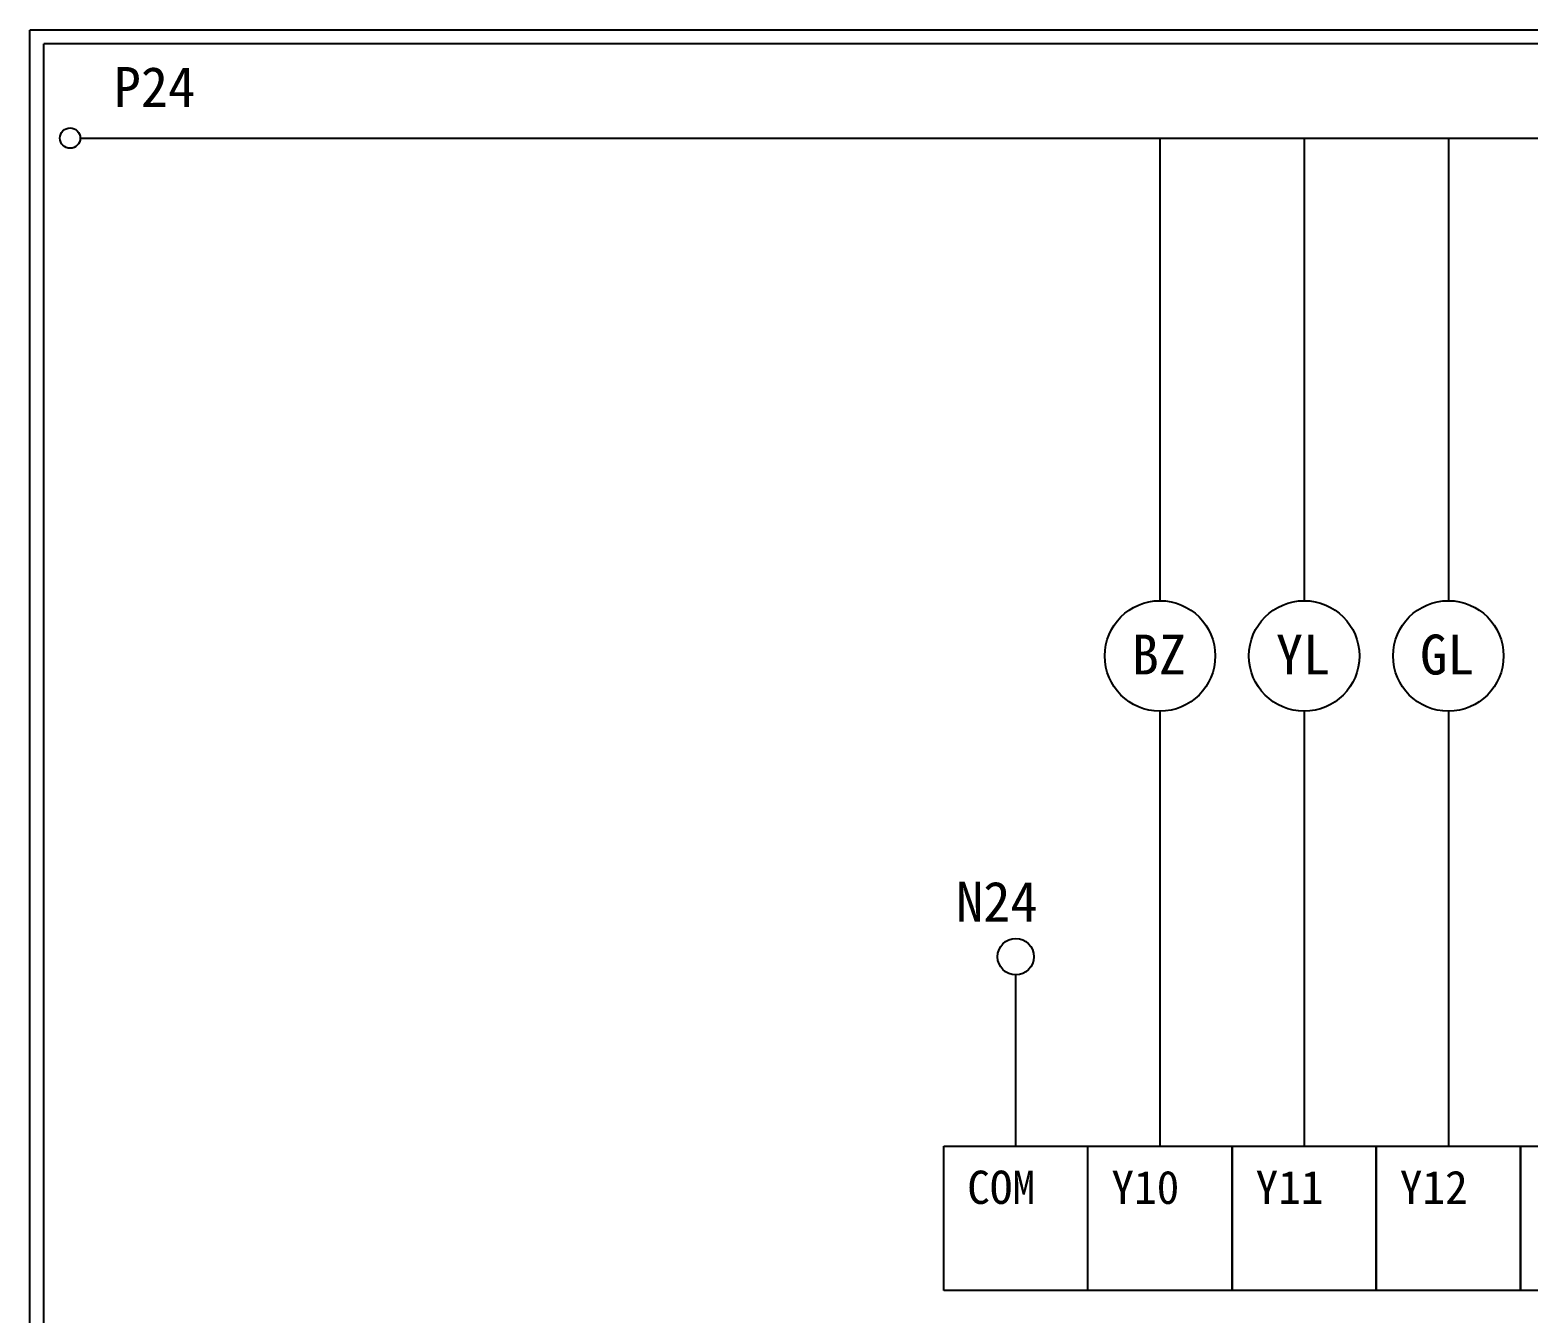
# Model space of a CAD drawing. Extents: x 889 to 1176, y 251 to 455.
# Drawn here: x 889.1 to 1024.1, y 339.5 to 455.2 of the extents above; entities that cross this region are included whole.
import ezdxf

# ---------------------------------------------------------------- set-up
doc = ezdxf.new("R2010")
doc.units = 0
doc.layers.add('圖框層', color=7, linetype='CONTINUOUS')
doc.layers.add('標尺寸層', color=3, linetype='CONTINUOUS')
doc.styles.add('CNS', font='romanc.shx', dxfattribs={"bigfont": 'chineset.shx'})
doc.styles.add('STSL', font='kaiu.ttf')

msp = doc.modelspace()

# ---------------------------------------------------------------- linework, layer by layer
at = {"layer": '圖框層', "color": 7}
for p, q in [((1176.07, 455.16), (889.07, 455.16)), ((889.07, 251.2), (889.07, 455.16)), ((1174.82, 453.91), (890.32, 453.91)), ((890.32, 252.44), (890.32, 453.91))]:
    msp.add_line(p, q, dxfattribs=at)
at = {"layer": '標尺寸層', "color": 7}
for p, q in [((893.61, 445.42), (1171.21, 445.42)), ((990.95, 445.42), (990.95, 403.72)), ((1003.95, 445.42), (1003.95, 403.72)), ((1016.95, 445.42), (1016.95, 403.72)), ((990.95, 393.76), (990.95, 354.55)), ((1003.95, 393.76), (1003.95, 354.55)), ((1016.95, 393.76), (1016.95, 354.55)), ((977.95, 354.55), (977.95, 369.99)), ((971.45, 354.55), (984.45, 354.55)), ((971.45, 341.55), (971.45, 354.55)), ((971.45, 341.55), (971.45, 354.55)), ((984.45, 354.55), (997.45, 354.55)), ((984.45, 341.55), (984.45, 354.55)), ((984.45, 341.55), (984.45, 354.55)), ((997.45, 354.55), (997.45, 341.55)), ((997.45, 354.55), (1010.45, 354.55)), ((997.45, 341.55), (997.45, 354.55)), ((1010.45, 354.55), (1010.45, 341.55)), ((1010.45, 354.55), (1010.45, 341.55)), ((1010.45, 354.55), (1023.45, 354.55)), ((1010.45, 341.55), (1010.45, 354.55)), ((1023.45, 354.55), (1023.45, 341.55)), ((1023.45, 354.55), (1023.45, 341.55)), ((1023.45, 354.55), (1036.45, 354.55)), ((1023.45, 341.55), (1023.45, 354.55)), ((984.45, 341.55), (971.45, 341.55)), ((997.45, 341.55), (984.45, 341.55)), ((1010.45, 341.55), (997.45, 341.55)), ((1023.45, 341.55), (1010.45, 341.55)), ((1036.45, 341.55), (1023.45, 341.55))]:
    msp.add_line(p, q, dxfattribs=at)
for centre, radius in [((892.69, 445.42), 0.92), ((990.95, 398.74), 4.98), ((1003.95, 398.74), 4.98), ((1016.95, 398.74), 4.98), ((977.95, 371.63), 1.64)]:
    msp.add_circle(centre, radius, dxfattribs=at)

# ---------------------------------------------------------------- texts
at = {"layer": '圖框層', "color": 7, "style": 'STSL'}
for s, p in [('P24', (896.62, 448.23)), ('BZ', (988.4, 397.07)), ('YL', (1001.4, 397.07)), ('GL', (1014.4, 397.07)), ('N24', (972.57, 374.8))]:
    msp.add_text(s, height=3.6, dxfattribs=at).set_placement(p)
at = {"layer": '標尺寸層', "color": 7, "char_height": 3, "attachment_point": 1, "style": 'CNS'}
for s, insert in [('{\\fMingLiU|b0|i0|c136|p49; COM}', (971.53, 352.35)), ('{\\fMingLiU|b0|i0|c136|p49; Y10}', (984.53, 352.35)), ('{\\fMingLiU|b0|i0|c136|p49; Y11}', (997.53, 352.35)), ('{\\fMingLiU|b0|i0|c136|p49; Y12}', (1010.53, 352.35))]:
    msp.add_mtext_dynamic_manual_height_columns(s, width=12, gutter_width=32.5, heights=[8.35], dxfattribs=dict(at, insert=insert))

doc.saveas('drawing.dxf')
